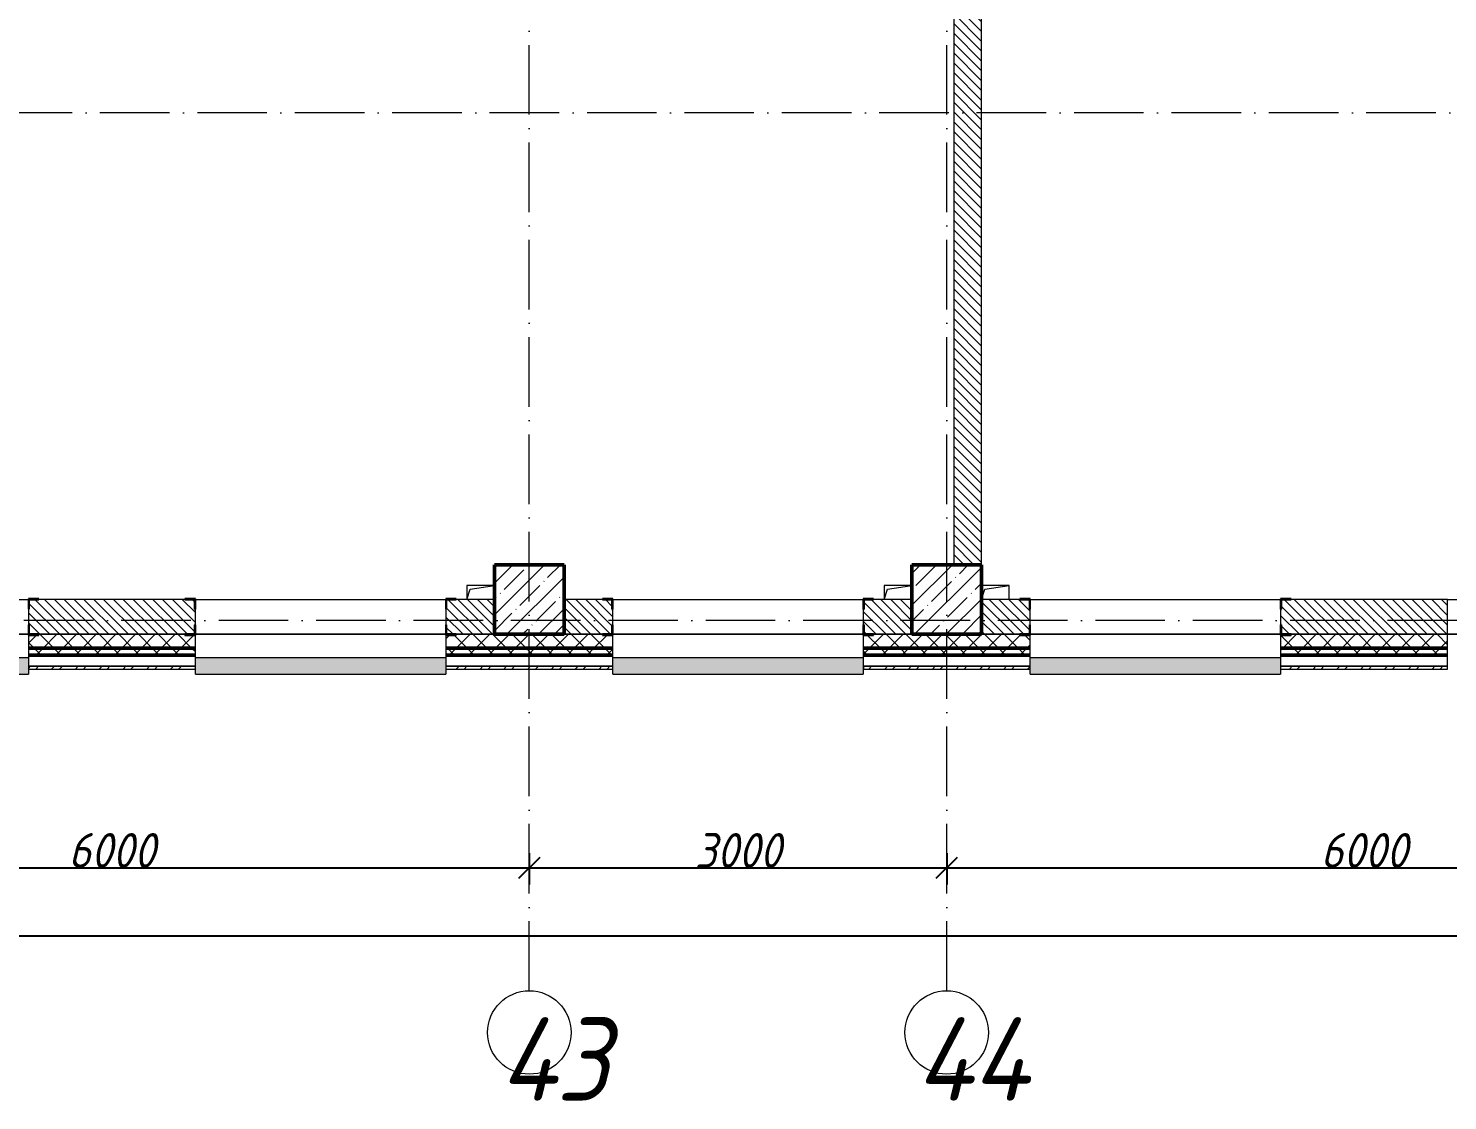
# Model space of a CAD drawing. Header units: millimetres. Extents: x -606178 to 312196, y -19338 to 632709.
# Drawn here: x -84715 to -74515, y 446522 to 454233 of the extents above; entities that cross this region are included whole.
import ezdxf

# ---------------------------------------------------------------- set-up
doc = ezdxf.new("R2010")
doc.units = ezdxf.units.MM
doc.linetypes.add('50_200_ШТРИХ_1Т_ш5_п1_п1_', pattern=[700, 500, -100, 0, -100])
for name, color, linetype, lineweight in [('A-____-____-DIMS', 7, 'Continuous', 9), ('A-GENM-____-MCUT', 7, 'Continuous', 25), ('A-GENM-____-OTLN', 7, 'Continuous', 9), ('A-GENM-____-OTLN-1', 7, 'Continuous', 25), ('A-GLAZ-____-OTLN', 7, 'Continuous', 9), ('A-WALL-____-MCUT-2', 7, 'Continuous', 50), ('A-WALL-____-MCUT-3', 7, 'Continuous', 9), ('A-WALL-____-OTLN', 7, 'Continuous', 9), ('A-WALL-____-PATT-1', 7, 'Continuous', 9), ('A-WALL-FNSH-MCUT-1', 7, 'Continuous', 9), ('S-COLS-____-MCUT', 7, 'Continuous', 50), ('S-COLS-____-OTLN', 7, 'Continuous', 9), ('S-GRID-____-IDEN', 7, 'Continuous', 9), ('S-GRID-____-OTLN-1', 7, '50_200_ШТРИХ_1Т_ш5_п1_п1_', 9)]:
    doc.layers.add(name, color=color, linetype=linetype, lineweight=lineweight)
doc.layers.add('A-GLAZ-____-OTLN-1', color=7, linetype='Continuous', lineweight=9, true_color=0xc0c0c0)
doc.styles.add('ISOCPEUR_I', font='isocpeui.ttf', dxfattribs={"width": 0.9, "height": 2.5})
doc.styles.add('ISOCPEUR_I_9', font='isocpeui.ttf', dxfattribs={"width": 0.9, "height": 250})
doc.dimstyles.new('ISO-2_5_0_9К_БОЛЬШОЙ_ОСИ', dxfattribs={"dimscale": 304.8, "dimtxt": 248.995294, "dimasz": 0.492126, "dimexe": 0.393701, "dimexo": 0, "dimgap": 0, "dimtad": 1, "dimdec": 0, "dimzin": 0, "dimdsep": 46, "dimtxsty": 'ISOCPEUR_I_9', "dimblk1": 'OBLIQUE', "dimblk2": 'OBLIQUE', "dimsah": 1, "dimcen": 0.09, "dimdle": 0.393701, "dimazin": 0, "dimtfac": 1, "dimtdec": 4, "dimtix": 1, "dimtmove": 0, "dimatfit": 3, "dimfxl": 1, "dimtvp": 1, "dimtolj": 1, "dimtzin": 0, "dimarcsym": 2})
pattern_1 = [(135, (-140714.89, 451794.26), (-35.35534, -35.35534), [])]
pattern_2 = [(45, (-140714.89, 451794.26), (-70.71068, 70.71068), []), (135, (-140714.89, 451794.26), (-70.71068, -70.71068), [])]

# ---------------------------------------------------------------- blocks, each defined once
blk = doc.blocks.new('BSC_Колонна _Прямоугольная - 500х500-V57-АР1_План отверстий 3 этажа в осях 1-64_А-ГГ')
at = {"layer": 'S-COLS-____-OTLN'}
h = blk.add_hatch(dxfattribs=at)
h.set_pattern_fill('FP_94', color=256, style=0, pattern_type=2)
h.set_pattern_definition([(45, (-59600, 1668.96), (-114.04925, 114.04925), []), (45, (-59485.95, 1668.96), (-114.04925, 114.04925), [201.613, -40.323, 3.353, -36.97])])
h.paths.add_polyline_path([(-250, -250), (250, -250), (250, 250), (-250, 250)], flags=0)
at = {"layer": 'S-COLS-____-MCUT'}
for p, q in [((250, 250), (-250, 250)), ((-250, 250), (-250, -250)), ((250, -250), (250, 250)), ((-250, -250), (250, -250))]:
    blk.add_line(p, q, dxfattribs=at)
blk = doc.blocks.new('BSC_Колонна _Прямоугольная - 500х500-V110-АР1_План отверстий 3 этажа в осях 1-64_А-ГГ')
at = {"layer": 'S-COLS-____-OTLN'}
h = blk.add_hatch(dxfattribs=at)
h.set_pattern_fill('FP_133', color=256, style=0, pattern_type=2)
h.set_pattern_definition([(45, (-62600, 1668.96), (-114.04925, 114.04925), []), (45, (-62485.95, 1668.96), (-114.04925, 114.04925), [201.613, -40.323, 3.353, -36.97])])
h.paths.add_polyline_path([(-250, -250), (250, -250), (250, 250), (-250, 250), (-250, -177)], flags=0)
at = {"layer": 'S-COLS-____-MCUT'}
for p, q in [((250, 250), (-250, 250)), ((-250, 250), (-250, -250)), ((250, -250), (250, 250)), ((-250, -250), (250, -250))]:
    blk.add_line(p, q, dxfattribs=at)
blk = doc.blocks.new('Фахверк_СКБ_Уголок - 250_2700-27497298-АР1_План отверстий 3 этажа в осях 1-64_А-ГГ')
at = {"layer": 'A-GENM-____-MCUT'}
for p, q in [((200, 181), (125, 181)), ((125, 181), (125, 106)), ((125, 106), (131, 106)), ((131, 106), (131, 175)), ((131, 175), (200, 175)), ((200, 175), (200, 181)), ((131, -6), (125, -6)), ((125, -6), (125, -81)), ((125, -81), (200, -81)), ((131, -75), (131, -6)), ((200, -75), (131, -75)), ((200, -81), (200, -75))]:
    blk.add_line(p, q, dxfattribs=at)
blk = doc.blocks.new('AR_Отверстие прямоугольное _в плите_ - AR_Отверстие прямоугольное _в плите_-V177-АР1_План отверстий 3 этажа в осях 1-64_А-ГГ')
at = {"layer": 'A-GENM-____-OTLN'}
for p, q in [((100, 50), (-100, 50)), ((-100, 50), (-100, -50)), ((-100, -50), (-75, 25)), ((-75, 25), (100, 50))]:
    blk.add_line(p, q, dxfattribs=at)
blk = doc.blocks.new('AR_Отверстие прямоугольное _в плите_ - AR_Отверстие прямоугольное _в плите_-30510712-АР1_План отверстий 3 этажа в осях 1-64_А-ГГ')
at = {"layer": 'A-GENM-____-OTLN'}
for p, q in [((100, 50), (-100, 50)), ((-100, -50), (-75, 25)), ((-75, 25), (100, 50)), ((100, -50), (100, 50))]:
    blk.add_line(p, q, dxfattribs=at)
blk = doc.blocks.new('Отлив_СКБ - Отлив витража_120_НВФ-V214-АР1_План отверстий 3 этажа в осях 1-64_А-ГГ')
at = {"layer": 'A-GLAZ-____-OTLN-1'}
for points in [[(0, -2), (1800, -2), (1800, 0), (0, 0)], [(731, -120), (1800, -120), (1800, -2), (0, -2), (0, -120)]]:
    blk.add_hatch(color=256, dxfattribs=at).paths.add_polyline_path(points, flags=0)
at = {"layer": 'A-GLAZ-____-OTLN'}
for p, q in [((0, 0), (1800, 0)), ((1800, -2), (0, -2)), ((0, -120), (0, -83)), ((1800, -63), (1800, -120)), ((0, -120), (1800, -120))]:
    blk.add_line(p, q, dxfattribs=at)
blk = doc.blocks.new('Отлив_СКБ - Отлив витража_120_НВФ-31885687-АР1_План отверстий 3 этажа в осях 1-64_А-ГГ')
at = {"layer": 'A-GLAZ-____-OTLN-1'}
for points in [[(0, 0), (0, -2), (1800, -2), (1800, 0), (534, 0)], [(0, -2), (0, -120), (1800, -120), (1800, -2), (534, -2)]]:
    blk.add_hatch(color=256, dxfattribs=at).paths.add_polyline_path(points, flags=0)
at = {"layer": 'A-GLAZ-____-OTLN'}
for p, q in [((0, 0), (1800, 0)), ((1800, -2), (0, -2)), ((0, -120), (0, -83)), ((1800, -83), (1800, -120)), ((0, -120), (1800, -120))]:
    blk.add_line(p, q, dxfattribs=at)
blk = doc.blocks.new('Ось сетки - Круг_Ø6_00__ISO-2_5_0_9K_-25732049-АР1_План отверстий 1 этажа в осях 1-64_А-ГГ')
at = {"layer": 'S-GRID-____-IDEN'}
blk.add_circle((0, 0), 3, dxfattribs=at)
blk = doc.blocks.new('_Oblique')
at = {"color": 0, "linetype": 'ByBlock', "lineweight": -2}
blk.add_line((-0.5, -0.5), (0.5, 0.5), dxfattribs=at)
blk = doc.blocks.new('*D5077')
at = {"layer": 'A-____-____-DIMS', "color": 0, "lineweight": -2, "transparency": 16777216}
for p, q in [((-87115, 448302), (-87115, 448076)), ((-81115, 448302), (-81115, 448076)), ((-87235, 448196), (-80995, 448196))]:
    blk.add_line(p, q, dxfattribs=at)
at = {"layer": 'Defpoints', "color": 0, "transparency": 16777216}
for p in [(-87115, 448302), (-81115, 448302), (-81115, 448196)]:
    blk.add_point(p, dxfattribs=at)
at = {"layer": 'A-____-____-DIMS', "color": 0, "lineweight": -2, "transparency": 16777216, "xscale": 150, "yscale": 150, "zscale": 150, "rotation": 180}
blk.add_blockref('_Oblique', (-87115, 448196), dxfattribs=at)
at = {"layer": 'A-____-____-DIMS', "color": 0, "lineweight": -2, "transparency": 16777216, "xscale": 150, "yscale": 150, "zscale": 150}
blk.add_blockref('_Oblique', (-81115, 448196), dxfattribs=at)
at = {"layer": 'A-____-____-DIMS', "color": 0, "transparency": 16777216, "insert": (-84115, 448321), "char_height": 250, "width": 758.48, "attachment_point": 5, "style": 'ISOCPEUR_I_9'}
blk.add_mtext('\\A1;6000', dxfattribs=at)
blk = doc.blocks.new('*D5078')
at = {"layer": 'A-____-____-DIMS', "color": 0, "lineweight": -2, "transparency": 16777216}
for p, q in [((-81115, 448302), (-81115, 448076)), ((-78115, 448302), (-78115, 448076)), ((-81235, 448196), (-77995, 448196))]:
    blk.add_line(p, q, dxfattribs=at)
at = {"layer": 'Defpoints', "color": 0, "transparency": 16777216}
for p in [(-81115, 448302), (-78115, 448302), (-78115, 448196)]:
    blk.add_point(p, dxfattribs=at)
at = {"layer": 'A-____-____-DIMS', "color": 0, "lineweight": -2, "transparency": 16777216, "xscale": 150, "yscale": 150, "zscale": 150, "rotation": 180}
blk.add_blockref('_Oblique', (-81115, 448196), dxfattribs=at)
at = {"layer": 'A-____-____-DIMS', "color": 0, "lineweight": -2, "transparency": 16777216, "xscale": 150, "yscale": 150, "zscale": 150}
blk.add_blockref('_Oblique', (-78115, 448196), dxfattribs=at)
at = {"layer": 'A-____-____-DIMS', "color": 0, "transparency": 16777216, "insert": (-79615, 448321), "char_height": 250, "width": 758.48, "attachment_point": 5, "style": 'ISOCPEUR_I_9'}
blk.add_mtext('\\A1;3000', dxfattribs=at)
blk = doc.blocks.new('*D5079')
at = {"layer": 'A-____-____-DIMS', "color": 0, "lineweight": -2, "transparency": 16777216}
for p, q in [((-78115, 448302), (-78115, 448076)), ((-72115, 448302), (-72115, 448076)), ((-78235, 448196), (-71995, 448196))]:
    blk.add_line(p, q, dxfattribs=at)
at = {"layer": 'Defpoints', "color": 0, "transparency": 16777216}
for p in [(-78115, 448302), (-72115, 448302), (-72115, 448196)]:
    blk.add_point(p, dxfattribs=at)
at = {"layer": 'A-____-____-DIMS', "color": 0, "lineweight": -2, "transparency": 16777216, "xscale": 150, "yscale": 150, "zscale": 150, "rotation": 180}
blk.add_blockref('_Oblique', (-78115, 448196), dxfattribs=at)
at = {"layer": 'A-____-____-DIMS', "color": 0, "lineweight": -2, "transparency": 16777216, "xscale": 150, "yscale": 150, "zscale": 150}
blk.add_blockref('_Oblique', (-72115, 448196), dxfattribs=at)
at = {"layer": 'A-____-____-DIMS', "color": 0, "transparency": 16777216, "insert": (-75115, 448321), "char_height": 250, "width": 758.48, "attachment_point": 5, "style": 'ISOCPEUR_I_9'}
blk.add_mtext('\\A1;6000', dxfattribs=at)
blk = doc.blocks.new('*D5091')
at = {"layer": 'A-____-____-DIMS', "color": 0, "lineweight": -2, "transparency": 16777216}
for p, q in [((-143065, 447814), (-143065, 447588)), ((-39565, 447814), (-39565, 447588)), ((-143185, 447708), (-39445, 447708))]:
    blk.add_line(p, q, dxfattribs=at)
at = {"layer": 'Defpoints', "color": 0, "transparency": 16777216}
for p in [(-143065, 447814), (-39565, 447814), (-39565, 447708)]:
    blk.add_point(p, dxfattribs=at)
at = {"layer": 'A-____-____-DIMS', "color": 0, "lineweight": -2, "transparency": 16777216, "xscale": 150, "yscale": 150, "zscale": 150, "rotation": 180}
blk.add_blockref('_Oblique', (-143065, 447708), dxfattribs=at)
at = {"layer": 'A-____-____-DIMS', "color": 0, "lineweight": -2, "transparency": 16777216, "xscale": 150, "yscale": 150, "zscale": 150}
blk.add_blockref('_Oblique', (-39565, 447708), dxfattribs=at)
at = {"layer": 'A-____-____-DIMS', "color": 0, "transparency": 16777216, "insert": (-91315, 447833), "char_height": 250, "width": 1080.26, "attachment_point": 5, "style": 'ISOCPEUR_I_9'}
blk.add_mtext('\\A1;103500', dxfattribs=at)

msp = doc.modelspace()

# ---------------------------------------------------------------- hatches: boundary and pattern name
at = {"layer": 'A-WALL-____-PATT-1'}
h = msp.add_hatch(dxfattribs=at)
h.set_pattern_fill('FP_6', color=256, style=0, pattern_type=2)
h.set_pattern_definition(pattern_1)
h.paths.add_polyline_path([(-77864.891, 450375.3011), (-77864.891, 457375.3011), (-78064.891, 457375.3011), (-78064.891, 450375.3011), (-77983.5857, 450375.3011)], flags=0)
h = msp.add_hatch(dxfattribs=at)
h.set_pattern_fill('FP_6', color=256, style=0, pattern_type=2)
h.set_pattern_definition(pattern_1)
h.paths.add_polyline_path([(-81708.891, 449875.3011), (-81364.891, 449875.3011), (-81364.891, 450125.3011), (-81708.891, 450125.3011), (-81708.891, 450056.3011), (-81714.891, 450056.3011), (-81714.891, 449944.3011), (-81708.891, 449944.3011), (-81708.891, 449879.5868)], flags=0)
h.paths.add_polyline_path([(-83589.891, 449875.3011), (-83520.891, 449875.3011), (-83520.891, 449944.3011), (-83514.891, 449944.3011), (-83514.891, 450056.3011), (-83520.891, 450056.3011), (-83520.891, 450125.3011), (-84708.891, 450125.3011), (-84708.891, 450056.3011), (-84714.891, 450056.3011), (-84714.891, 449944.3011), (-84708.891, 449944.3011), (-84708.891, 449875.3011), (-84169.7107, 449875.3011)], flags=0)
h.paths.add_polyline_path([(-86589.891, 449875.3011), (-86520.891, 449875.3011), (-86520.891, 449944.3011), (-86514.891, 449944.3011), (-86514.891, 450056.3011), (-86520.891, 450056.3011), (-86520.891, 450125.3011), (-86864.891, 450125.3011), (-86864.891, 449875.3011), (-86820.9071, 449875.3011)], flags=0)
h = msp.add_hatch(dxfattribs=at)
h.set_pattern_fill('FP_6', color=256, style=0, pattern_type=2)
h.set_pattern_definition(pattern_1)
h.paths.add_polyline_path([(-78364.891, 449875.3011), (-78364.891, 450125.3011), (-78708.891, 450125.3011), (-78708.891, 450056.3011), (-78714.891, 450056.3011), (-78714.891, 449944.3011), (-78708.891, 449944.3011), (-78708.891, 449875.3011), (-78639.891, 449875.3011)], flags=0)
h.paths.add_polyline_path([(-80634.7821, 449875.3011), (-80520.891, 449875.3011), (-80520.891, 449944.3011), (-80514.891, 449944.3011), (-80514.891, 450056.3011), (-80520.891, 450056.3011), (-80520.891, 450125.3011), (-80864.891, 450125.3011), (-80864.891, 449875.3011)], flags=0)
h = msp.add_hatch(dxfattribs=at)
h.set_pattern_fill('FP_6', color=256, style=0, pattern_type=2)
h.set_pattern_definition(pattern_1)
h.paths.add_polyline_path([(-72681.1928, 449875.3011), (-72364.891, 449875.3011), (-72364.891, 450125.3011), (-72708.891, 450125.3011), (-72708.891, 450056.3011), (-72714.891, 450056.3011), (-72714.891, 449944.3011), (-72708.891, 449944.3011), (-72708.891, 449875.3011)], flags=0)
h.paths.add_polyline_path([(-74514.891, 449875.3011), (-74514.891, 450125.3011), (-75708.891, 450125.3011), (-75708.891, 450056.3011), (-75714.891, 450056.3011), (-75714.891, 449944.3011), (-75708.891, 449944.3011), (-75708.891, 449875.3011), (-75458.891, 449875.3011)], flags=0)
h.paths.add_polyline_path([(-77589.891, 449875.3011), (-77520.891, 449875.3011), (-77520.891, 449944.3011), (-77514.891, 449944.3011), (-77514.891, 450056.3011), (-77520.891, 450056.3011), (-77520.891, 450125.3011), (-77864.891, 450125.3011), (-77864.891, 449875.3011)], flags=0)
h = msp.add_hatch(dxfattribs=at)
h.set_pattern_fill('FP_1', color=256, style=0, pattern_type=2)
h.set_pattern_definition(pattern_2)
h.paths.add_polyline_path([(-39964.891, 449775.3011), (-39464.891, 449775.3011), (-39464.891, 449875.3011), (-48489.891, 449875.3011), (-48489.891, 449869.3011), (-48564.891, 449869.3011), (-48564.891, 449775.3011), (-39983.1035, 449775.3011)], flags=0)
h.paths.add_polyline_path([(-51471.6214, 449775.3011), (-50364.891, 449775.3011), (-50364.891, 449869.3011), (-50439.891, 449869.3011), (-50439.891, 449875.3011), (-58314.891, 449875.3011), (-58314.891, 449775.3011), (-51714.891, 449775.3011)], flags=0)
h.paths.add_polyline_path([(-59314.891, 449775.3011), (-59314.891, 449875.3011), (-60439.891, 449875.3011), (-60439.891, 449869.3011), (-60514.891, 449869.3011), (-60514.891, 449775.3011), (-59425.2106, 449775.3011)], flags=0)
h.paths.add_polyline_path([(-62314.891, 449775.3011), (-62314.891, 449869.3011), (-62389.891, 449869.3011), (-62389.891, 449875.3011), (-63439.891, 449875.3011), (-63439.891, 449869.3011), (-63514.891, 449869.3011), (-63514.891, 449775.3011), (-62960.1392, 449775.3011)], flags=0)
h.paths.add_polyline_path([(-65314.891, 449775.3011), (-65314.891, 449875.3011), (-66439.891, 449875.3011), (-66439.891, 449869.3011), (-66514.891, 449869.3011), (-66514.891, 449775.3011), (-66439.891, 449775.3011)], flags=0)
h.paths.add_polyline_path([(-69714.891, 449775.3011), (-68314.891, 449775.3011), (-68314.891, 449875.3011), (-69639.891, 449875.3011), (-69639.891, 449869.3011), (-69714.891, 449869.3011)], flags=0)
h.paths.add_polyline_path([(-71797.4607, 449775.3011), (-71514.891, 449775.3011), (-71514.891, 449869.3011), (-71589.891, 449869.3011), (-71589.891, 449875.3011), (-72639.891, 449875.3011), (-72639.891, 449869.3011), (-72714.891, 449869.3011), (-72714.891, 449775.3011), (-72681.1928, 449775.3011)], flags=0)
h.paths.add_polyline_path([(-74514.891, 449775.3011), (-74514.891, 449875.3011), (-75639.891, 449875.3011), (-75639.891, 449869.3011), (-75714.891, 449869.3011), (-75714.891, 449775.3011), (-75639.891, 449775.3011)], flags=0)
h.paths.add_polyline_path([(-77864.891, 449775.3011), (-77514.891, 449775.3011), (-77514.891, 449869.3011), (-77589.891, 449869.3011), (-77589.891, 449875.3011), (-78639.891, 449875.3011), (-78639.891, 449869.3011), (-78714.891, 449869.3011), (-78714.891, 449775.3011), (-77983.5857, 449775.3011)], flags=0)
h.paths.add_polyline_path([(-80514.891, 449775.3011), (-80514.891, 449869.3011), (-80589.891, 449869.3011), (-80589.891, 449875.3011), (-81639.891, 449875.3011), (-81639.891, 449869.3011), (-81714.891, 449869.3011), (-81714.891, 449775.3011), (-80634.7821, 449775.3011)], flags=0)
h.paths.add_polyline_path([(-83514.891, 449775.3011), (-83514.891, 449869.3011), (-83589.891, 449869.3011), (-83589.891, 449875.3011), (-84639.891, 449875.3011), (-84639.891, 449869.3011), (-84714.891, 449869.3011), (-84714.891, 449775.3011), (-84169.7107, 449775.3011)], flags=0)
h.paths.add_polyline_path([(-87704.6392, 449775.3011), (-86514.891, 449775.3011), (-86514.891, 449869.3011), (-86589.891, 449869.3011), (-86589.891, 449875.3011), (-87639.891, 449875.3011), (-87639.891, 449869.3011), (-87714.891, 449869.3011), (-87714.891, 449775.3011), (-87708.891, 449775.3011)], flags=0)
h.paths.add_polyline_path([(-90714.891, 449775.3011), (-89514.891, 449775.3011), (-89514.891, 449869.3011), (-89589.891, 449869.3011), (-89589.891, 449875.3011), (-90639.891, 449875.3011), (-90639.891, 449869.3011), (-90714.891, 449869.3011)], flags=0)
h.paths.add_polyline_path([(-95658.2285, 449775.3011), (-95514.891, 449775.3011), (-95514.891, 449869.3011), (-95589.891, 449869.3011), (-95589.891, 449875.3011), (-96639.891, 449875.3011), (-96639.891, 449869.3011), (-96714.891, 449869.3011), (-96714.891, 449775.3011), (-95864.891, 449775.3011)], flags=0)
h.paths.add_polyline_path([(-98514.891, 449775.3011), (-98514.891, 449869.3011), (-98589.891, 449869.3011), (-98589.891, 449875.3011), (-99639.891, 449875.3011), (-99639.891, 449869.3011), (-99714.891, 449869.3011), (-99714.891, 449775.3011), (-98520.891, 449775.3011)], flags=0)
h.paths.add_polyline_path([(-101844.3535, 449775.3011), (-101514.891, 449775.3011), (-101514.891, 449869.3011), (-101589.891, 449869.944), (-101589.891, 449875.3011), (-102914.891, 449875.3011), (-102914.891, 449775.3011)], flags=0)
h.paths.add_polyline_path([(-105379.2821, 449775.3011), (-104714.891, 449775.3011), (-104714.891, 449869.3011), (-104789.891, 449869.3011), (-104789.891, 449875.3011), (-105914.891, 449875.3011), (-105914.891, 449775.3011)], flags=0)
h.paths.add_polyline_path([(-107714.891, 449775.3011), (-107714.891, 449869.3011), (-107789.891, 449869.3011), (-107789.891, 449875.3011), (-108839.891, 449875.3011), (-108839.891, 449869.3011), (-108914.891, 449869.3011), (-108914.2107, 449775.3011), (-107720.891, 449775.3011)], flags=0)
h.paths.add_polyline_path([(-110714.891, 449775.3011), (-110714.891, 449869.3011), (-110789.891, 449869.3011), (-110789.891, 449875.3011), (-111914.891, 449875.3011), (-111914.891, 449775.3011), (-111565.4071, 449775.3011)], flags=0)
h.paths.add_polyline_path([(-113714.891, 449775.3011), (-113714.891, 449869.3011), (-113789.891, 449869.3011), (-113789.891, 449875.3011), (-114914.891, 449875.3011), (-114914.891, 449775.3011), (-114216.6036, 449775.3011)], flags=0)
h.paths.add_polyline_path([(-116714.891, 449775.3011), (-116714.891, 449869.3011), (-116789.891, 449869.3011), (-116789.891, 449875.3011), (-117839.891, 449875.3011), (-117839.891, 449869.3011), (-117914.891, 449869.3011), (-117914.891, 449775.3011), (-117751.5321, 449775.3011)], flags=0)
h.paths.add_polyline_path([(-126588.8536, 449775.3011), (-125714.891, 449775.3011), (-125714.891, 449869.3011), (-125789.891, 449869.3011), (-125789.891, 449875.3011), (-126839.891, 449875.3011), (-126839.891, 449869.3011), (-126914.891, 449869.3011), (-126914.891, 449775.3011)], flags=0)
h.paths.add_polyline_path([(-128356.3179, 449775.3011), (-127914.891, 449775.3011), (-127914.891, 449869.3011), (-127989.891, 449869.3011), (-127989.891, 449875.3011), (-133239.891, 449875.3011), (-133239.891, 449869.3011), (-133314.891, 449869.3011), (-133314.891, 449775.3011), (-129814.891, 449775.3011)], flags=0)
h.paths.add_polyline_path([(-135426.175, 449775.3011), (-134314.891, 449775.3011), (-134314.891, 449869.3011), (-134389.891, 449869.3011), (-134389.891, 449875.3011), (-143164.891, 449875.3011), (-143164.891, 449775.3011), (-137193.6393, 449775.3011)], flags=0)
h = msp.add_hatch(dxfattribs=at)
h.set_pattern_fill('FP_1', color=256, style=0, pattern_type=2)
h.set_pattern_definition(pattern_2)
h.paths.add_polyline_path([(-39464.891, 449725.3011), (-39364.891, 449725.3011), (-39364.891, 449775.3011), (-48564.891, 449775.3011), (-48564.891, 449725.3011), (-39983.1035, 449725.3011)], flags=0)
h.paths.add_polyline_path([(-51471.6214, 449725.3011), (-50364.891, 449725.3011), (-50364.891, 449775.3011), (-58314.891, 449775.3011), (-58314.891, 449725.3011), (-52355.3535, 449725.3011)], flags=0)
h.paths.add_polyline_path([(-59425.2106, 449725.3011), (-59314.891, 449725.3011), (-59314.891, 449775.3011), (-60514.891, 449775.3011), (-60514.891, 449725.3011), (-60308.9428, 449725.3011)], flags=0)
h.paths.add_polyline_path([(-63514.891, 449725.3011), (-62314.891, 449725.3011), (-62314.891, 449775.3011), (-63514.891, 449775.3011)], flags=0)
h.paths.add_polyline_path([(-66495.0678, 449725.3011), (-65314.891, 449725.3011), (-65314.891, 449775.3011), (-66514.891, 449775.3011), (-66514.891, 449725.3011)], flags=0)
h.paths.add_polyline_path([(-68314.891, 449725.3011), (-68314.891, 449775.3011), (-69714.891, 449775.3011), (-69714.891, 449725.3011), (-69146.2642, 449725.3011)], flags=0)
h.paths.add_polyline_path([(-71514.891, 449725.3011), (-71514.891, 449775.3011), (-72714.891, 449775.3011), (-72714.891, 449725.3011), (-71797.4607, 449725.3011)], flags=0)
h.paths.add_polyline_path([(-74514.891, 449725.3011), (-74514.891, 449775.3011), (-75714.891, 449775.3011), (-75714.891, 449725.3011)], flags=0)
h.paths.add_polyline_path([(-77514.891, 449725.3011), (-77514.891, 449775.3011), (-78714.891, 449775.3011), (-78714.891, 449725.3011), (-77983.5857, 449725.3011)], flags=0)
h.paths.add_polyline_path([(-81714.891, 449725.3011), (-80514.891, 449725.3011), (-80514.891, 449775.3011), (-81714.891, 449775.3011)], flags=0)
h.paths.add_polyline_path([(-84714.891, 449725.3011), (-83514.891, 449725.3011), (-83514.891, 449775.3011), (-84714.891, 449775.3011)], flags=0)
h.paths.add_polyline_path([(-87704.6392, 449725.3011), (-86514.891, 449725.3011), (-86514.891, 449775.3011), (-87714.891, 449775.3011), (-87714.891, 449725.3011)], flags=0)
h.paths.add_polyline_path([(-89514.891, 449725.3011), (-89514.891, 449775.3011), (-90714.891, 449775.3011), (-90714.891, 449725.3011), (-90355.8357, 449725.3011)], flags=0)
h.paths.add_polyline_path([(-95658.2285, 449725.3011), (-95514.891, 449725.3011), (-95514.891, 449775.3011), (-96714.891, 449775.3011), (-96714.891, 449725.3011), (-96541.9607, 449725.3011)], flags=0)
h.paths.add_polyline_path([(-98514.891, 449725.3011), (-98514.891, 449775.3011), (-99714.891, 449775.3011), (-99714.891, 449725.3011), (-99193.1571, 449725.3011)], flags=0)
h.paths.add_polyline_path([(-101844.3535, 449725.3011), (-101514.891, 449725.3011), (-101514.891, 449775.3011), (-102914.891, 449775.3011), (-102914.891, 449725.3011)], flags=0)
h.paths.add_polyline_path([(-104714.891, 449725.3011), (-104714.891, 449775.3011), (-105914.891, 449775.3011), (-105914.891, 449725.3011), (-105379.2821, 449725.3011)], flags=0)
h.paths.add_polyline_path([(-107714.891, 449725.3011), (-107714.891, 449775.3011), (-108914.891, 449775.3011), (-108914.2107, 449725.3011)], flags=0)
h.paths.add_polyline_path([(-110714.891, 449725.3011), (-110714.891, 449775.3011), (-111914.891, 449775.3011), (-111914.891, 449725.3011), (-111565.4071, 449725.3011)], flags=0)
h.paths.add_polyline_path([(-113714.891, 449725.3011), (-113714.891, 449775.3011), (-114914.891, 449775.3011), (-114914.891, 449725.3011), (-114216.6036, 449725.3011)], flags=0)
h.paths.add_polyline_path([(-117751.5321, 449725.3011), (-116714.891, 449725.3011), (-116714.891, 449775.3011), (-117914.891, 449775.3011), (-117914.891, 449725.3011)], flags=0)
h.paths.add_polyline_path([(-126914.891, 449725.3011), (-125714.891, 449725.3011), (-125714.891, 449775.3011), (-126914.891, 449775.3011)], flags=0)
h.paths.add_polyline_path([(-127914.891, 449725.3011), (-127914.891, 449775.3011), (-133314.891, 449775.3011), (-133314.891, 449725.3011), (-128356.3179, 449725.3011)], flags=0)
h.paths.add_polyline_path([(-134542.4429, 449725.3011), (-134314.891, 449725.3011), (-134314.891, 449775.3011), (-143264.891, 449775.3011), (-143264.891, 449725.3011), (-135426.175, 449725.3011)], flags=0)
h = msp.add_hatch(dxfattribs=at)
h.set_pattern_fill('FP_3', color=256, style=0, pattern_type=2)
h.set_pattern_definition([(45, (-140714.89, 451794.26), (-85.53659, 85.53659), []), (45, (-140657.87, 451794.26), (-85.53659, 85.53659), [])])
h.paths.add_polyline_path([(-69146.2642, 449625.3011), (-68849.891, 449625.3011), (-68849.891, 449645.3011), (-69713.891, 449645.3011), (-69713.891, 449625.3011)], flags=0)
h.paths.add_polyline_path([(-71514.891, 449625.3011), (-71514.891, 449645.3011), (-72714.891, 449645.3011), (-72714.891, 449625.3011), (-71797.4607, 449625.3011)], flags=0)
h.paths.add_polyline_path([(-74514.891, 449625.3011), (-74514.891, 449645.3011), (-75714.891, 449645.3011), (-75714.891, 449625.3011)], flags=0)
h.paths.add_polyline_path([(-77983.5857, 449625.3011), (-77514.891, 449625.3011), (-77514.891, 449645.3011), (-78713.891, 449645.3011), (-78713.891, 449625.3011)], flags=0)
h.paths.add_polyline_path([(-81714.891, 449625.3011), (-80514.891, 449625.3011), (-80514.891, 449645.3011), (-81714.891, 449645.3011)], flags=0)
h.paths.add_polyline_path([(-84169.7107, 449625.3011), (-83514.891, 449625.3011), (-83514.891, 449645.3011), (-84713.891, 449645.3011), (-84713.891, 449625.3011)], flags=0)
h.paths.add_polyline_path([(-86514.891, 449625.3011), (-86514.891, 449645.3011), (-87714.891, 449645.3011), (-87714.891, 449625.3011), (-86820.9071, 449625.3011)], flags=0)
h.paths.add_polyline_path([(-89514.891, 449625.3011), (-89514.891, 449645.3011), (-90714.891, 449645.3011), (-90714.891, 449625.3011), (-90355.8357, 449625.3011)], flags=0)
h.paths.add_polyline_path([(-95658.2285, 449625.3011), (-95514.891, 449625.3011), (-95514.891, 449645.3011), (-96714.891, 449645.3011), (-96714.891, 449625.3011), (-96541.9607, 449625.3011)], flags=0)
h.paths.add_polyline_path([(-99714.891, 449625.3011), (-98514.891, 449625.3011), (-98514.891, 449645.3011), (-99714.891, 449645.3011)], flags=0)
h.paths.add_polyline_path([(-102379.891, 449625.3011), (-101514.891, 449625.3011), (-101514.891, 449645.3011), (-102379.891, 449645.3011)], flags=0)

# ---------------------------------------------------------------- linework, layer by layer
at = {"layer": 'A-WALL-____-MCUT-2'}
for p, q in [((-84714.891, 449775.3011), (-83514.891, 449775.3011)), ((-84714.891, 449725.3011), (-83514.891, 449725.3011)), ((-81714.891, 449775.3011), (-80514.891, 449775.3011)), ((-81714.891, 449725.3011), (-80514.891, 449725.3011)), ((-78714.891, 449775.3011), (-77514.891, 449775.3011)), ((-78714.891, 449725.3011), (-77514.891, 449725.3011)), ((-75714.891, 449775.3011), (-74514.891, 449775.3011)), ((-75714.891, 449725.3011), (-74514.891, 449725.3011))]:
    msp.add_line(p, q, dxfattribs=at)
at = {"layer": 'A-WALL-____-MCUT-3'}
for p, q in [((-78064.891, 457375.3011), (-78064.891, 450375.3011)), ((-77864.891, 450375.3011), (-77864.891, 457375.3011)), ((-84714.891, 450056.3011), (-84714.891, 449944.3011)), ((-83589.891, 450125.3011), (-84639.891, 450125.3011)), ((-83514.891, 449944.3011), (-83514.891, 450056.3011)), ((-81714.891, 450056.3011), (-81714.891, 449944.3011)), ((-81364.891, 450125.3011), (-81639.891, 450125.3011)), ((-80589.891, 450125.3011), (-80864.891, 450125.3011)), ((-80514.891, 449944.3011), (-80514.891, 450056.3011)), ((-78714.891, 450056.3011), (-78714.891, 449944.3011)), ((-78364.891, 450125.3011), (-78639.891, 450125.3011)), ((-77589.891, 450125.3011), (-77864.891, 450125.3011)), ((-77514.891, 449944.3011), (-77514.891, 450056.3011)), ((-75714.891, 450056.3011), (-75714.891, 449944.3011)), ((-74514.891, 450125.3011), (-75639.891, 450125.3011)), ((-74514.891, 449875.3011), (-74514.891, 450125.3011)), ((-84714.891, 449869.3011), (-84714.891, 449645.3011)), ((-83589.891, 449875.3011), (-84639.891, 449875.3011)), ((-84639.891, 449875.3011), (-83589.891, 449875.3011)), ((-83514.891, 449645.3011), (-83514.891, 449869.3011)), ((-81714.891, 449869.3011), (-81714.891, 449645.3011)), ((-81364.891, 449875.3011), (-81639.891, 449875.3011)), ((-81639.891, 449875.3011), (-81364.891, 449875.3011)), ((-80589.891, 449875.3011), (-80864.891, 449875.3011)), ((-80864.891, 449875.3011), (-80589.891, 449875.3011)), ((-80514.891, 449645.3011), (-80514.891, 449869.3011)), ((-78714.891, 449869.3011), (-78714.891, 449645.3011)), ((-78364.891, 449875.3011), (-78639.891, 449875.3011)), ((-78639.891, 449875.3011), (-78364.891, 449875.3011)), ((-77589.891, 449875.3011), (-77864.891, 449875.3011)), ((-77864.891, 449875.3011), (-77589.891, 449875.3011)), ((-77514.891, 449645.3011), (-77514.891, 449869.3011)), ((-75714.891, 449869.3011), (-75714.891, 449645.3011)), ((-74514.891, 449875.3011), (-75639.891, 449875.3011)), ((-75639.891, 449875.3011), (-74514.891, 449875.3011)), ((-74514.891, 449645.3011), (-74514.891, 449875.3011)), ((-84714.891, 449645.3011), (-83514.891, 449645.3011)), ((-81714.891, 449645.3011), (-80514.891, 449645.3011)), ((-78714.891, 449645.3011), (-77514.891, 449645.3011)), ((-75714.891, 449645.3011), (-74514.891, 449645.3011))]:
    msp.add_line(p, q, dxfattribs=at)
at = {"layer": 'A-WALL-____-OTLN'}
for p, q in [((-86514.891, 450125.3011), (-84714.891, 450125.3011)), ((-83514.891, 450125.3011), (-81714.891, 450125.3011)), ((-80514.891, 450125.3011), (-78714.891, 450125.3011)), ((-77514.891, 450125.3011), (-75714.891, 450125.3011)), ((-74514.891, 450125.3011), (-72714.891, 450125.3011)), ((-86514.891, 449875.3011), (-84714.891, 449875.3011)), ((-84714.891, 449875.3011), (-86514.891, 449875.3011)), ((-83514.891, 449875.3011), (-81714.891, 449875.3011)), ((-81714.891, 449875.3011), (-83514.891, 449875.3011)), ((-80514.891, 449875.3011), (-78714.891, 449875.3011)), ((-78714.891, 449875.3011), (-80514.891, 449875.3011)), ((-77514.891, 449875.3011), (-75714.891, 449875.3011)), ((-75714.891, 449875.3011), (-77514.891, 449875.3011)), ((-74514.891, 449875.3011), (-72714.891, 449875.3011)), ((-72714.891, 449875.3011), (-74514.891, 449875.3011))]:
    msp.add_line(p, q, dxfattribs=at)
at = {"layer": 'A-WALL-FNSH-MCUT-1'}
for p, q in [((-83514.891, 449645.3011), (-84713.891, 449645.3011)), ((-84713.891, 449645.3011), (-84713.891, 449625.3011)), ((-84713.891, 449625.3011), (-83514.891, 449625.3011)), ((-83514.891, 449625.3011), (-83514.891, 449645.3011)), ((-80514.891, 449645.3011), (-81714.891, 449645.3011)), ((-81714.891, 449645.3011), (-81714.891, 449625.3011)), ((-81714.891, 449625.3011), (-80514.891, 449625.3011)), ((-80514.891, 449625.3011), (-80514.891, 449645.3011)), ((-77514.891, 449645.3011), (-78713.891, 449645.3011)), ((-78713.891, 449645.3011), (-78713.891, 449625.3011)), ((-78713.891, 449625.3011), (-77514.891, 449625.3011)), ((-77514.891, 449625.3011), (-77514.891, 449645.3011)), ((-74514.891, 449645.3011), (-75714.891, 449645.3011)), ((-75714.891, 449645.3011), (-75714.891, 449625.3011)), ((-75714.891, 449625.3011), (-74514.891, 449625.3011)), ((-74514.891, 449625.3011), (-74514.891, 449645.3011))]:
    msp.add_line(p, q, dxfattribs=at)
at = {"layer": 'S-GRID-____-OTLN-1'}
for p, q in [((-81114.891, 447311.6528), (-81114.891, 461944.7985)), ((-78114.891, 447311.6528), (-78114.891, 461944.7985)), ((-36793.8313, 453625.3011), (-145383.6612, 453625.3011)), ((-36640.4843, 449975.3011), (-145383.6612, 449975.3011)), ((-36640.4843, 449975.3011), (-145383.6612, 449975.3011))]:
    msp.add_line(p, q, dxfattribs=at)

# ---------------------------------------------------------------- block references
at = {"layer": 'A-GENM-____-OTLN'}
for name, p in [('AR_Отверстие прямоугольное _в плите_ - AR_Отверстие прямоугольное _в плите_-V177-АР1_План отверстий 3 этажа в осях 1-64_А-ГГ', (-81464.891, 450175.3011)), ('AR_Отверстие прямоугольное _в плите_ - AR_Отверстие прямоугольное _в плите_-V177-АР1_План отверстий 3 этажа в осях 1-64_А-ГГ', (-78464.891, 450175.3011)), ('AR_Отверстие прямоугольное _в плите_ - AR_Отверстие прямоугольное _в плите_-30510712-АР1_План отверстий 3 этажа в осях 1-64_А-ГГ', (-77764.891, 450175.3011))]:
    msp.add_blockref(name, p, dxfattribs=at)
at = {"layer": 'A-GENM-____-OTLN-1'}
for p in [(-84839.891, 449950.3011), (-81839.891, 449950.3011), (-78839.891, 449950.3011), (-75839.891, 449950.3011)]:
    msp.add_blockref('Фахверк_СКБ_Уголок - 250_2700-27497298-АР1_План отверстий 3 этажа в осях 1-64_А-ГГ', p, dxfattribs=at)
at = {"layer": 'A-GENM-____-OTLN-1', "rotation": 180}
for p in [(-83389.891, 450050.3011), (-80389.891, 450050.3011), (-77389.891, 450050.3011)]:
    msp.add_blockref('Фахверк_СКБ_Уголок - 250_2700-27497298-АР1_План отверстий 3 этажа в осях 1-64_А-ГГ', p, dxfattribs=at)
at = {"layer": 'A-GLAZ-____-OTLN'}
for name, p in [('Отлив_СКБ - Отлив витража_120_НВФ-V214-АР1_План отверстий 3 этажа в осях 1-64_А-ГГ', (-86514.891, 449708.3011)), ('Отлив_СКБ - Отлив витража_120_НВФ-31885687-АР1_План отверстий 3 этажа в осях 1-64_А-ГГ', (-83514.891, 449708.3011)), ('Отлив_СКБ - Отлив витража_120_НВФ-V214-АР1_План отверстий 3 этажа в осях 1-64_А-ГГ', (-80514.891, 449708.3011)), ('Отлив_СКБ - Отлив витража_120_НВФ-31885687-АР1_План отверстий 3 этажа в осях 1-64_А-ГГ', (-77514.891, 449708.3011))]:
    msp.add_blockref(name, p, dxfattribs=at)
at = {"layer": 'S-COLS-____-OTLN'}
for name, p in [('BSC_Колонна _Прямоугольная - 500х500-V57-АР1_План отверстий 3 этажа в осях 1-64_А-ГГ', (-81114.891, 450125.3011)), ('BSC_Колонна _Прямоугольная - 500х500-V110-АР1_План отверстий 3 этажа в осях 1-64_А-ГГ', (-78114.891, 450125.3011))]:
    msp.add_blockref(name, p, dxfattribs=at)
at = {"layer": 'S-GRID-____-IDEN', "xscale": 99.99999999999993, "yscale": 99.99999999999993, "zscale": 99.99999999999993}
for p in [(-81114.891, 447011.6528), (-78114.891, 447011.6528)]:
    msp.add_blockref('Ось сетки - Круг_Ø6_00__ISO-2_5_0_9K_-25732049-АР1_План отверстий 1 этажа в осях 1-64_А-ГГ', p, dxfattribs=at)

# ---------------------------------------------------------------- texts
at = {"layer": 'S-GRID-____-IDEN', "char_height": 600, "attachment_point": 1, "style": 'ISOCPEUR_I'}
for s, insert, width in [('43', (-81328.8193, 447120.4275), 425.696062), ('44', (-78337.8193, 447120.4275), 447.341625)]:
    msp.add_mtext(s, dxfattribs=dict(at, insert=insert, width=width))

# ---------------------------------------------------------------- dimensions: what is measured, and where the dimension line sits
at = {"layer": 'A-____-____-DIMS'}
for base, p1, p2, override, picture, middle in [((-81114.891, 448195.7362), (-87114.891, 448301.8022), (-81114.891, 448301.8022), {"dimpost": '<>', "dimfxl": 6000}, '*D5077', (-84114.891, 448320.7362)), ((-78114.891, 448195.7362), (-81114.891, 448301.8022), (-78114.891, 448301.8022), {"dimpost": '<>', "dimfxl": 3000}, '*D5078', (-79614.891, 448320.7362)), ((-72114.891, 448195.7362), (-78114.891, 448301.8022), (-72114.891, 448301.8022), {"dimpost": '<>', "dimfxl": 6000}, '*D5079', (-75114.891, 448320.7362)), ((-39564.891, 447707.5291), (-143064.891, 447813.5951), (-39564.891, 447813.5951), {"dimpost": '<>', "dimfxl": 103500}, '*D5091', (-91314.891, 447832.5291))]:
    dim = msp.add_linear_dim(base=base, p1=p1, p2=p2, dimstyle='ISO-2_5_0_9К_БОЛЬШОЙ_ОСИ', override=override, dxfattribs=at)
    dim.commit()
    dim.dimension.update_dxf_attribs({"geometry": picture, "text_midpoint": middle})

doc.saveas('drawing.dxf')
